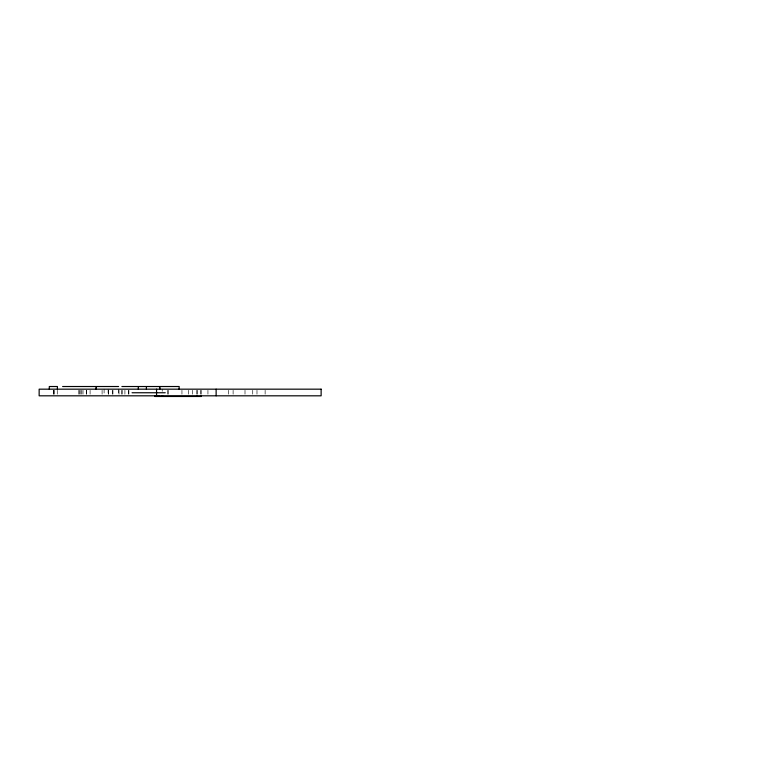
<?xml version="1.0" encoding="UTF-8"?>
<svg xmlns="http://www.w3.org/2000/svg" width="783" height="783" viewBox="0 0 783 783"><rect width="100%" height="100%" fill="white"/><g stroke="black" fill="none" stroke-linecap="round" stroke-linejoin="round"><path stroke-width="0.59" stroke-dasharray="3.92 2.94" d="M265.124 390.277L265.124 394.71M256.981 390.277L256.981 394.71M252.733 390.277L252.733 394.71M245.001 390.277L245.001 394.71M233.109 390.277L233.109 394.71M228.646 390.277L228.646 394.71M207.945 390.277L207.945 394.71M201.202 390.277L201.202 394.71M200.732 390.277L200.732 394.71M197.208 390.277L197.208 394.71M196.846 390.277L196.846 394.71M192.667 390.277L192.667 395.816M188.537 390.277L188.537 394.71M181.95 390.277L181.95 394.71M168.286 390.277L168.286 395.816M167.503 390.277L167.503 394.71M162.218 389.171L162.218 391.392M128.901 390.277L128.901 394.71M128.618 390.277L128.618 394.71M124.918 390.277L124.918 394.71M122.089 390.277L122.05 394.71M121.884 390.277L121.884 394.71M119.016 390.277L119.016 394.71M118.605 389.171L118.605 394.71M112.948 390.277L112.948 394.71M112.282 390.277L112.282 394.71M108.592 390.277L108.592 394.71M108.504 390.277L108.504 394.71M108.123 389.171L108.123 394.71M104.1 389.171L104.1 394.71M102.093 390.277L102.093 394.71M90.094 390.277L90.094 394.71M86.649 390.277L86.649 394.71M86.463 390.277L86.463 394.71M83.018 390.277L83.018 394.71M81.814 390.277L81.814 394.71M80.815 390.277L80.815 394.71M79.318 390.277L79.318 394.71M78.789 390.277L78.789 394.71M57.267 390.277L57.267 394.71M54.281 390.277L54.281 395.816M53.743 390.277L53.743 394.71M53.44 390.277L53.44 395.816"/><path stroke-width="1.17" d="M62.611 386.518L118.605 386.518M121.884 386.518L179.19 386.518L179.053 389.171M132.063 392.753L165.223 392.753M216.128 389.171L216.128 395.816M201.202 395.816L201.202 396.482L154.877 396.482L154.877 395.816M196.846 395.816L196.846 396.482M162.629 395.816L162.629 396.482M162.218 395.816L162.218 396.482M158.871 395.816L158.871 396.482M156.551 389.171L156.551 395.816M146.401 386.518L146.401 389.171M138.297 386.518L138.297 389.171M96.368 386.518L96.368 389.171M96.201 386.518L96.201 389.171M57.413 389.171L57.413 386.518L49.29 386.518L49.29 389.171M321.128 389.171L39.15 389.171L39.15 395.816L321.128 395.816L321.128 389.171M159.703 389.171L159.703 386.518L159.605 389.171"/></g></svg>
